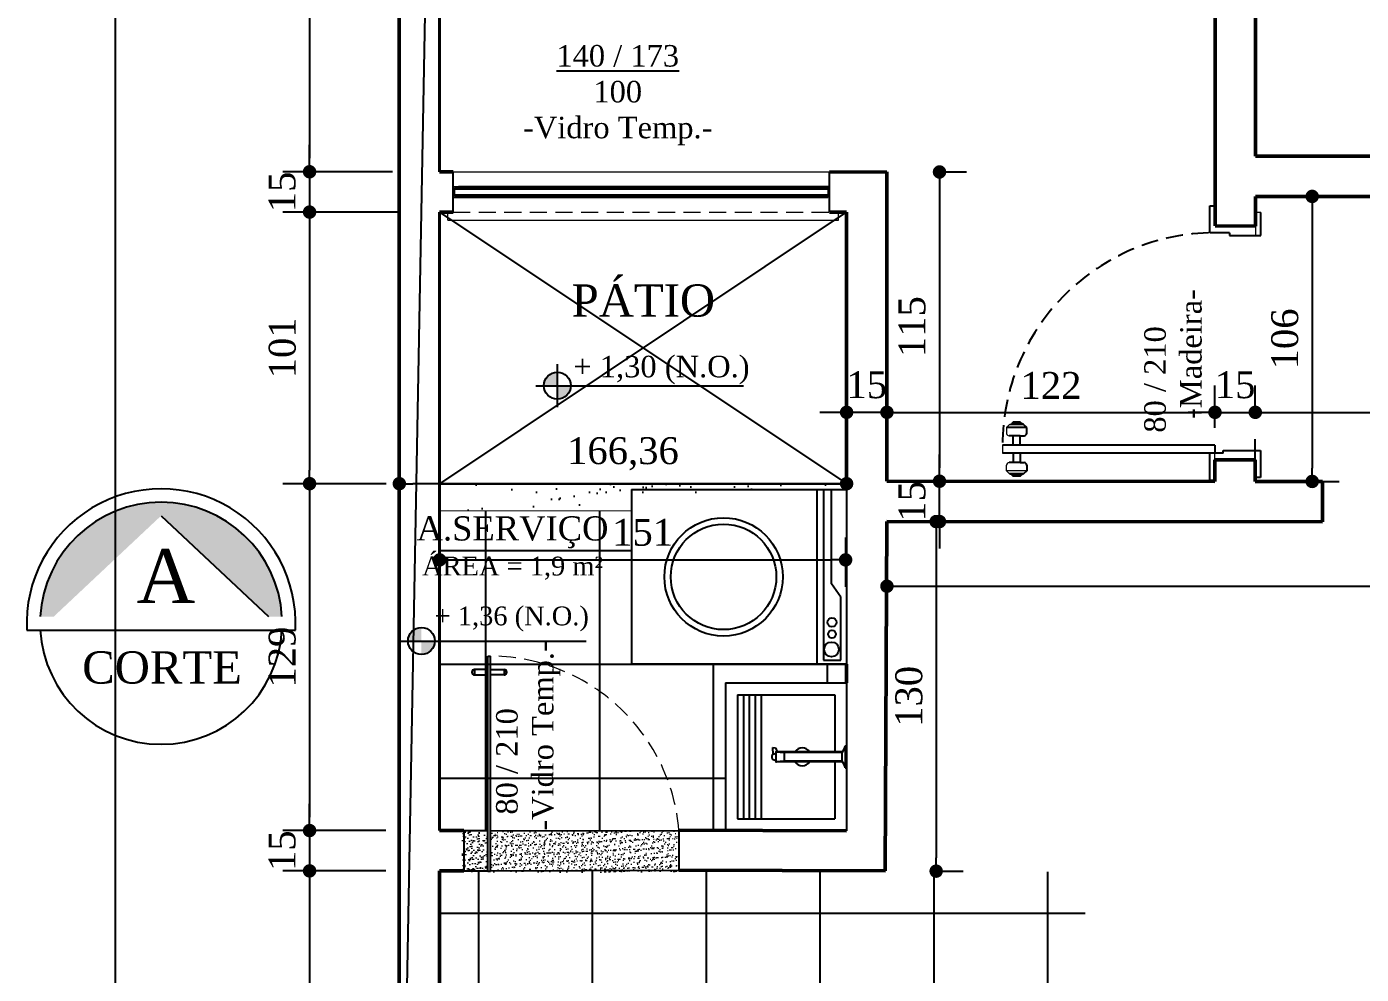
# Model space of a CAD drawing. Header units: centimetres. Extents: x -48696 to 156237, y -5617 to 29024.
# Drawn here: x -45892.1 to -45395.8, y 10482.7 to 10835.1 of the extents above; entities that cross this region are included whole.
import ezdxf

# ---------------------------------------------------------------- set-up
doc = ezdxf.new("R2010")
doc.units = ezdxf.units.CM
doc.linetypes.add('HIDDEN', pattern=[9.525, 6.35, -3.175])
doc.layers.add('A0 BV', color=7, linetype='Continuous', plot=False)
for name, color, linetype in [('ACESSORIOS', 2, 'Continuous'), ('COZINHA', 2, 'Continuous'), ('Fechamento Varanda', 3, 'Continuous'), ('Grama', 84, 'Continuous'), ('Hachuria - Moveis', 1, 'Continuous'), ('JANELA', 2, 'Continuous'), ('Piso', 55, 'Continuous'), ('PN010', 1, 'Continuous'), ('PORTAS', 3, 'Continuous'), ('Portas-Cotas', 2, 'Continuous'), ('Portas-Projeção', 55, 'HIDDEN'), ('Texto', 2, 'Continuous')]:
    doc.layers.add(name, color=color, linetype=linetype)
for name, color, linetype, lineweight in [('Hachura', 1, 'Continuous', 9), ('Parede Baixa', 5, 'Continuous', 50), ('Parede Corte', 4, 'Continuous', 40), ('Pisos', 55, 'Continuous', 5), ('Pisos Externos', 15, 'Continuous', 9), ('Portas - Janelas', 2, 'Continuous', 20), ('Projeção Janela', 15, 'HIDDEN', 9), ('Projeção Portas', 55, 'HIDDEN', 5)]:
    doc.layers.add(name, color=color, linetype=linetype, lineweight=lineweight)
doc.styles.add('Valéria', font='romantic.ttf', dxfattribs={"height": 10})
doc.styles.add('Valéria1', font='romantic.ttf', dxfattribs={"height": 10})
doc.dimstyles.new('Cota - 50', dxfattribs={"dimtxt": 10, "dimasz": 5, "dimexe": 10, "dimexo": 20, "dimgap": 5, "dimtad": 1, "dimtxsty": 'Valéria', "dimblk": 'DOT', "dimcen": 0, "dimclrd": 12, "dimclre": 12, "dimclrt": 2, "dimazin": 2, "dimtfac": 1, "dimtix": 1, "dimtmove": 0, "dimatfit": 3, "dimldrblk": 'DOT', "dimfxl": 1, "dimarcsym": 0})

# ---------------------------------------------------------------- blocks, each defined once
blk = doc.blocks.new('_Dot')
at = {"color": 0, "linetype": 'ByBlock', "lineweight": -2}
blk.add_line((-0.5, 0), (-1, 0), dxfattribs=at)
at = {"color": 0, "linetype": 'ByBlock', "const_width": 0.5}
blk.add_lwpolyline([(-0.25, 0, 1), (0.25, 0, 1)], format="xyb", close=True, dxfattribs=at)
blk = doc.blocks.new('*D1685')
at = {"color": 12, "lineweight": -2, "transparency": 16777216}
for p, q in [((-45773.54, 12272.74), (-45869.23, 12272.74)), ((-45859.23, 12267.74), (-45859.23, 9837.74)), ((-45778.11, 9832.74), (-45869.23, 9832.74))]:
    blk.add_line(p, q, dxfattribs=at)
at = {"layer": 'Defpoints', "color": 0, "transparency": 16777216}
for p in [(-45753.54, 12272.74), (-45859.23, 9832.74), (-45758.11, 9832.74)]:
    blk.add_point(p, dxfattribs=at)
at = {"color": 12, "lineweight": -2, "transparency": 16777216, "xscale": 5, "yscale": 5, "zscale": 5}
for p, rotation in [((-45859.23, 12272.74), 90), ((-45859.23, 9832.74), 270)]:
    blk.add_blockref('_Dot', p, dxfattribs=dict(at, rotation=rotation))
at = {"color": 2, "transparency": 16777216, "insert": (-45869.35, 11052.74), "char_height": 10, "attachment_point": 5, "rotation": 90, "style": 'Valéria'}
blk.add_mtext('2440', dxfattribs=at)
blk = doc.blocks.new('*D1756')
at = {"color": 12, "lineweight": -2, "transparency": 16777216}
for p, q in [((-45758.54, 11131.15), (-45796.91, 11131.15)), ((-45786.91, 11126.15), (-45786.91, 10786.15)), ((-45756.04, 10781.15), (-45796.91, 10781.15))]:
    blk.add_line(p, q, dxfattribs=at)
at = {"layer": 'Defpoints', "color": 0, "transparency": 16777216}
for p in [(-45738.54, 11131.15), (-45786.91, 10781.15), (-45736.04, 10781.15)]:
    blk.add_point(p, dxfattribs=at)
at = {"color": 12, "lineweight": -2, "transparency": 16777216, "xscale": 5, "yscale": 5, "zscale": 5}
for p, rotation in [((-45786.91, 11131.15), 90), ((-45786.91, 10781.15), 270)]:
    blk.add_blockref('_Dot', p, dxfattribs=dict(at, rotation=rotation))
at = {"color": 2, "transparency": 16777216, "insert": (-45797.1, 10956.15), "char_height": 10, "attachment_point": 5, "rotation": 90, "style": 'Valéria'}
blk.add_mtext('350', dxfattribs=at)
blk = doc.blocks.new('*D1757')
at = {"color": 12, "lineweight": -2, "transparency": 16777216}
for p, q in [((-45786.91, 10786.15), (-45786.91, 10791.15)), ((-45756.04, 10781.15), (-45796.91, 10781.15)), ((-45786.91, 10781.15), (-45786.91, 10766.15)), ((-45753.54, 10766.15), (-45796.91, 10766.15)), ((-45786.91, 10761.15), (-45786.91, 10756.15))]:
    blk.add_line(p, q, dxfattribs=at)
at = {"layer": 'Defpoints', "color": 0, "transparency": 16777216}
for p in [(-45736.04, 10781.15), (-45786.91, 10766.15), (-45733.54, 10766.15)]:
    blk.add_point(p, dxfattribs=at)
at = {"color": 12, "lineweight": -2, "transparency": 16777216, "xscale": 5, "yscale": 5, "zscale": 5}
for p, rotation in [((-45786.91, 10781.15), 270), ((-45786.91, 10766.15), 90)]:
    blk.add_blockref('_Dot', p, dxfattribs=dict(at, rotation=rotation))
at = {"color": 2, "transparency": 16777216, "insert": (-45797.1, 10773.65), "char_height": 10, "attachment_point": 5, "rotation": 90, "style": 'Valéria'}
blk.add_mtext('15', dxfattribs=at)
blk = doc.blocks.new('*D1758')
at = {"color": 12, "lineweight": -2, "transparency": 16777216}
for p, q in [((-45753.54, 10766.15), (-45796.91, 10766.15)), ((-45786.91, 10761.15), (-45786.91, 10670.15)), ((-45758.47, 10665.15), (-45796.91, 10665.15))]:
    blk.add_line(p, q, dxfattribs=at)
at = {"layer": 'Defpoints', "color": 0, "transparency": 16777216}
for p in [(-45733.54, 10766.15), (-45786.91, 10665.15), (-45738.47, 10665.15)]:
    blk.add_point(p, dxfattribs=at)
at = {"color": 12, "lineweight": -2, "transparency": 16777216, "xscale": 5, "yscale": 5, "zscale": 5}
for p, rotation in [((-45786.91, 10766.15), 90), ((-45786.91, 10665.15), 270)]:
    blk.add_blockref('_Dot', p, dxfattribs=dict(at, rotation=rotation))
at = {"color": 2, "transparency": 16777216, "insert": (-45797.02, 10715.65), "char_height": 10, "attachment_point": 5, "rotation": 90, "style": 'Valéria'}
blk.add_mtext('101', dxfattribs=at)
blk = doc.blocks.new('*D1759')
at = {"color": 12, "lineweight": -2, "transparency": 16777216}
for p, q in [((-45758.47, 10665.15), (-45796.91, 10665.15)), ((-45786.91, 10660.15), (-45786.91, 10541.15)), ((-45761.61, 10536.15), (-45796.91, 10536.15))]:
    blk.add_line(p, q, dxfattribs=at)
at = {"layer": 'Defpoints', "color": 0, "transparency": 16777216}
for p in [(-45738.47, 10665.15), (-45786.91, 10536.15), (-45741.61, 10536.15)]:
    blk.add_point(p, dxfattribs=at)
at = {"color": 12, "lineweight": -2, "transparency": 16777216, "xscale": 5, "yscale": 5, "zscale": 5}
for p, rotation in [((-45786.91, 10665.15), 90), ((-45786.91, 10536.15), 270)]:
    blk.add_blockref('_Dot', p, dxfattribs=dict(at, rotation=rotation))
at = {"color": 2, "transparency": 16777216, "insert": (-45797.07, 10600.65), "char_height": 10, "attachment_point": 5, "rotation": 90, "style": 'Valéria'}
blk.add_mtext('129', dxfattribs=at)
blk = doc.blocks.new('*D1760')
at = {"color": 12, "lineweight": -2, "transparency": 16777216}
for p, q in [((-45786.91, 10541.15), (-45786.91, 10546.15)), ((-45758.54, 10536.15), (-45796.91, 10536.15)), ((-45786.91, 10536.15), (-45786.91, 10521.15)), ((-45758.54, 10521.15), (-45796.91, 10521.15)), ((-45786.91, 10516.15), (-45786.91, 10511.15))]:
    blk.add_line(p, q, dxfattribs=at)
at = {"layer": 'Defpoints', "color": 0, "transparency": 16777216}
for p in [(-45738.54, 10536.15), (-45786.91, 10521.15), (-45738.54, 10521.15)]:
    blk.add_point(p, dxfattribs=at)
at = {"color": 12, "lineweight": -2, "transparency": 16777216, "xscale": 5, "yscale": 5, "zscale": 5}
for p, rotation in [((-45786.91, 10536.15), 270), ((-45786.91, 10521.15), 90)]:
    blk.add_blockref('_Dot', p, dxfattribs=dict(at, rotation=rotation))
at = {"color": 2, "transparency": 16777216, "insert": (-45797.1, 10528.65), "char_height": 10, "attachment_point": 5, "rotation": 90, "style": 'Valéria'}
blk.add_mtext('15', dxfattribs=at)
blk = doc.blocks.new('*D1702')
at = {"color": 12, "lineweight": -2, "transparency": 16777216}
for p, q in [((-45758.51, 10521.15), (-45796.91, 10521.15)), ((-45786.91, 10516.15), (-45786.91, 10186.15)), ((-45758.74, 10181.15), (-45796.91, 10181.15))]:
    blk.add_line(p, q, dxfattribs=at)
at = {"layer": 'Defpoints', "color": 0, "transparency": 16777216}
for p in [(-45738.51, 10521.15), (-45786.91, 10181.15), (-45738.74, 10181.15)]:
    blk.add_point(p, dxfattribs=at)
at = {"color": 12, "lineweight": -2, "transparency": 16777216, "xscale": 5, "yscale": 5, "zscale": 5}
for p, rotation in [((-45786.91, 10521.15), 90), ((-45786.91, 10181.15), 270)]:
    blk.add_blockref('_Dot', p, dxfattribs=dict(at, rotation=rotation))
at = {"color": 2, "transparency": 16777216, "insert": (-45797.02, 10351.15), "char_height": 10, "attachment_point": 5, "rotation": 90, "style": 'Valéria'}
blk.add_mtext('340', dxfattribs=at)
blk = doc.blocks.new('*D1781')
at = {"color": 12, "lineweight": -2, "transparency": 16777216}
for p, q in [((-45552.18, 10781.06), (-45542.63, 10781.06)), ((-45552.63, 10776.06), (-45552.63, 10671.06)), ((-45552.18, 10666.06), (-45542.63, 10666.06))]:
    blk.add_line(p, q, dxfattribs=at)
at = {"layer": 'Defpoints', "color": 0, "transparency": 16777216}
for p in [(-45572.18, 10781.06), (-45572.18, 10666.06), (-45552.63, 10666.06)]:
    blk.add_point(p, dxfattribs=at)
at = {"color": 12, "lineweight": -2, "transparency": 16777216, "xscale": 5, "yscale": 5, "zscale": 5}
for p, rotation in [((-45552.63, 10781.06), 90), ((-45552.63, 10666.06), 270)]:
    blk.add_blockref('_Dot', p, dxfattribs=dict(at, rotation=rotation))
at = {"color": 2, "transparency": 16777216, "insert": (-45562.83, 10723.56), "char_height": 10, "attachment_point": 5, "rotation": 90, "style": 'Valéria'}
blk.add_mtext('115', dxfattribs=at)
blk = doc.blocks.new('*D1692')
at = {"color": 12, "lineweight": -2, "transparency": 16777216}
for p, q in [((-45738.54, 10645.15), (-45738.54, 10626.81)), ((-45587.54, 10645.15), (-45587.54, 10626.81)), ((-45733.54, 10636.81), (-45592.54, 10636.81))]:
    blk.add_line(p, q, dxfattribs=at)
at = {"layer": 'Defpoints', "color": 0, "transparency": 16777216}
for p in [(-45738.54, 10665.15), (-45587.54, 10665.15), (-45587.54, 10636.81)]:
    blk.add_point(p, dxfattribs=at)
at = {"color": 12, "lineweight": -2, "transparency": 16777216, "xscale": 5, "yscale": 5, "zscale": 5, "rotation": 180}
blk.add_blockref('_Dot', (-45738.54, 10636.81), dxfattribs=at)
at = {"color": 12, "lineweight": -2, "transparency": 16777216, "xscale": 5, "yscale": 5, "zscale": 5}
blk.add_blockref('_Dot', (-45587.54, 10636.81), dxfattribs=at)
at = {"color": 2, "transparency": 16777216, "insert": (-45663.04, 10647), "char_height": 10, "attachment_point": 5, "style": 'Valéria'}
blk.add_mtext('151', dxfattribs=at)
blk = doc.blocks.new('*D1716')
at = {"color": 12, "lineweight": -2, "transparency": 16777216}
for p, q in [((-45572.18, 10636.68), (-45572.18, 10617.01)), ((-44972.19, 10636.06), (-44972.19, 10617.01)), ((-45567.18, 10627.01), (-44977.19, 10627.01))]:
    blk.add_line(p, q, dxfattribs=at)
at = {"layer": 'Defpoints', "color": 0, "transparency": 16777216}
for p in [(-45572.18, 10656.68), (-44972.19, 10656.06), (-44972.19, 10627.01)]:
    blk.add_point(p, dxfattribs=at)
at = {"color": 12, "lineweight": -2, "transparency": 16777216, "xscale": 5, "yscale": 5, "zscale": 5, "rotation": 180}
blk.add_blockref('_Dot', (-45572.18, 10627.01), dxfattribs=at)
at = {"color": 12, "lineweight": -2, "transparency": 16777216, "xscale": 5, "yscale": 5, "zscale": 5}
blk.add_blockref('_Dot', (-44972.19, 10627.01), dxfattribs=at)
at = {"color": 2, "transparency": 16777216, "insert": (-45272.19, 10637.16), "char_height": 10, "attachment_point": 5, "style": 'Valéria'}
blk.add_mtext('600', dxfattribs=at)
blk = doc.blocks.new('*D1789')
at = {"color": 12, "lineweight": -2, "transparency": 16777216}
for p, q in [((-45587.18, 10685.11), (-45587.18, 10701.68)), ((-45572.18, 10686.06), (-45572.18, 10701.68)), ((-45592.18, 10691.68), (-45597.18, 10691.68)), ((-45572.18, 10691.68), (-45587.18, 10691.68)), ((-45567.18, 10691.68), (-45562.18, 10691.68))]:
    blk.add_line(p, q, dxfattribs=at)
at = {"layer": 'Defpoints', "color": 0, "transparency": 16777216}
for p in [(-45587.18, 10691.68), (-45587.18, 10665.11), (-45572.18, 10666.06)]:
    blk.add_point(p, dxfattribs=at)
at = {"color": 12, "lineweight": -2, "transparency": 16777216, "xscale": 5, "yscale": 5, "zscale": 5}
blk.add_blockref('_Dot', (-45587.18, 10691.68), dxfattribs=at)
at = {"color": 12, "lineweight": -2, "transparency": 16777216, "xscale": 5, "yscale": 5, "zscale": 5, "rotation": 180}
blk.add_blockref('_Dot', (-45572.18, 10691.68), dxfattribs=at)
at = {"color": 2, "transparency": 16777216, "insert": (-45579.68, 10701.88), "char_height": 10, "attachment_point": 5, "style": 'Valéria'}
blk.add_mtext('15', dxfattribs=at)
blk = doc.blocks.new('*D1790')
at = {"color": 12, "lineweight": -2, "transparency": 16777216}
for p, q in [((-45552.63, 10671.06), (-45552.63, 10676.06)), ((-45552.63, 10651.06), (-45552.63, 10666.06)), ((-45552.18, 10666.06), (-45542.63, 10666.06)), ((-45552.21, 10651.06), (-45542.63, 10651.06)), ((-45552.63, 10646.06), (-45552.63, 10641.06))]:
    blk.add_line(p, q, dxfattribs=at)
at = {"layer": 'Defpoints', "color": 0, "transparency": 16777216}
for p in [(-45572.18, 10666.06), (-45552.63, 10666.06), (-45572.21, 10651.06)]:
    blk.add_point(p, dxfattribs=at)
at = {"color": 12, "lineweight": -2, "transparency": 16777216, "xscale": 5, "yscale": 5, "zscale": 5}
for p, rotation in [((-45552.63, 10666.06), 270), ((-45552.63, 10651.06), 90)]:
    blk.add_blockref('_Dot', p, dxfattribs=dict(at, rotation=rotation))
at = {"color": 2, "transparency": 16777216, "insert": (-45562.83, 10658.56), "char_height": 10, "attachment_point": 5, "rotation": 90, "style": 'Valéria'}
blk.add_mtext('15', dxfattribs=at)
blk = doc.blocks.new('*D1741')
at = {"layer": 'A0 BV', "color": 12, "lineweight": -2, "transparency": 16777216}
for p, q in [((-45552.21, 10651.06), (-45543.87, 10651.06)), ((-45553.87, 10646.06), (-45553.87, 10526.06)), ((-45552.21, 10521.06), (-45543.87, 10521.06))]:
    blk.add_line(p, q, dxfattribs=at)
at = {"layer": 'Defpoints', "color": 0, "transparency": 16777216}
for p in [(-45572.21, 10651.06), (-45572.21, 10521.06), (-45553.87, 10521.06)]:
    blk.add_point(p, dxfattribs=at)
at = {"layer": 'A0 BV', "color": 12, "lineweight": -2, "transparency": 16777216, "xscale": 5, "yscale": 5, "zscale": 5}
for p, rotation in [((-45553.87, 10651.06), 90), ((-45553.87, 10521.06), 270)]:
    blk.add_blockref('_Dot', p, dxfattribs=dict(at, rotation=rotation))
at = {"layer": 'A0 BV', "color": 2, "transparency": 16777216, "insert": (-45563.98, 10586.06), "char_height": 10, "attachment_point": 5, "rotation": 90, "style": 'Valéria'}
blk.add_mtext('130', dxfattribs=at)
blk = doc.blocks.new('*D1743')
at = {"layer": 'A0 BV', "color": 12, "lineweight": -2, "transparency": 16777216}
for p, q in [((-45146.19, 10685.81), (-45146.19, 10701.68)), ((-45430.18, 10691.68), (-45151.19, 10691.68)), ((-45435.18, 10671.68), (-45435.18, 10681.68))]:
    blk.add_line(p, q, dxfattribs=at)
at = {"layer": 'Defpoints', "color": 0, "transparency": 16777216}
for p in [(-45435.18, 10691.68), (-45146.19, 10691.68), (-45146.19, 10665.81)]:
    blk.add_point(p, dxfattribs=at)
at = {"layer": 'A0 BV', "color": 12, "lineweight": -2, "transparency": 16777216, "xscale": 5, "yscale": 5, "zscale": 5, "rotation": 180}
blk.add_blockref('_Dot', (-45435.18, 10691.68), dxfattribs=at)
at = {"layer": 'A0 BV', "color": 12, "lineweight": -2, "transparency": 16777216, "xscale": 5, "yscale": 5, "zscale": 5}
blk.add_blockref('_Dot', (-45146.19, 10691.68), dxfattribs=at)
at = {"layer": 'A0 BV', "color": 2, "transparency": 16777216, "insert": (-45290.69, 10701.85), "char_height": 10, "attachment_point": 5, "style": 'Valéria'}
blk.add_mtext('289', dxfattribs=at)
blk = doc.blocks.new('*D1742')
at = {"layer": 'A0 BV', "color": 12, "lineweight": -2, "transparency": 16777216}
for p, q in [((-45572.18, 10686.06), (-45572.18, 10701.68)), ((-45450.18, 10685.98), (-45450.18, 10701.68)), ((-45567.18, 10691.68), (-45455.18, 10691.68))]:
    blk.add_line(p, q, dxfattribs=at)
at = {"layer": 'Defpoints', "color": 0, "transparency": 16777216}
for p in [(-45450.18, 10691.68), (-45572.18, 10666.06), (-45450.18, 10665.98)]:
    blk.add_point(p, dxfattribs=at)
at = {"layer": 'A0 BV', "color": 12, "lineweight": -2, "transparency": 16777216, "xscale": 5, "yscale": 5, "zscale": 5, "rotation": 180}
blk.add_blockref('_Dot', (-45572.18, 10691.68), dxfattribs=at)
at = {"layer": 'A0 BV', "color": 12, "lineweight": -2, "transparency": 16777216, "xscale": 5, "yscale": 5, "zscale": 5}
blk.add_blockref('_Dot', (-45450.18, 10691.68), dxfattribs=at)
at = {"layer": 'A0 BV', "color": 2, "transparency": 16777216, "insert": (-45511.18, 10701.68), "char_height": 10, "attachment_point": 5, "style": 'Valéria'}
blk.add_mtext('122', dxfattribs=at)
blk = doc.blocks.new('*D1824')
at = {"layer": 'A0 BV', "color": 12, "lineweight": -2, "transparency": 16777216}
for p, q in [((-45450.18, 10693.99), (-45450.18, 10701.68)), ((-45435.18, 10693.98), (-45435.18, 10701.68)), ((-45455.18, 10691.68), (-45460.18, 10691.68)), ((-45450.18, 10691.68), (-45435.18, 10691.68)), ((-45430.18, 10691.68), (-45425.18, 10691.68))]:
    blk.add_line(p, q, dxfattribs=at)
at = {"layer": 'Defpoints', "color": 0, "transparency": 16777216}
for p in [(-45435.18, 10691.68), (-45450.18, 10673.99), (-45435.18, 10673.98)]:
    blk.add_point(p, dxfattribs=at)
at = {"layer": 'A0 BV', "color": 12, "lineweight": -2, "transparency": 16777216, "xscale": 5, "yscale": 5, "zscale": 5}
blk.add_blockref('_Dot', (-45450.18, 10691.68), dxfattribs=at)
at = {"layer": 'A0 BV', "color": 12, "lineweight": -2, "transparency": 16777216, "xscale": 5, "yscale": 5, "zscale": 5, "rotation": 180}
blk.add_blockref('_Dot', (-45435.18, 10691.68), dxfattribs=at)
at = {"layer": 'A0 BV', "color": 2, "transparency": 16777216, "insert": (-45442.68, 10701.88), "char_height": 10, "attachment_point": 5, "style": 'Valéria'}
blk.add_mtext('15', dxfattribs=at)
blk = doc.blocks.new('*D1825')
at = {"layer": 'A0 BV', "color": 12, "lineweight": -2, "transparency": 16777216}
for p, q in [((-45415.12, 10771.98), (-45404.02, 10771.98)), ((-45414.02, 10766.98), (-45414.02, 10670.98)), ((-45415.19, 10665.98), (-45404.02, 10665.98))]:
    blk.add_line(p, q, dxfattribs=at)
at = {"layer": 'Defpoints', "color": 0, "transparency": 16777216}
for p in [(-45435.12, 10771.98), (-45435.19, 10665.98), (-45414.02, 10665.98)]:
    blk.add_point(p, dxfattribs=at)
at = {"layer": 'A0 BV', "color": 12, "lineweight": -2, "transparency": 16777216, "xscale": 5, "yscale": 5, "zscale": 5}
for p, rotation in [((-45414.02, 10771.98), 90), ((-45414.02, 10665.98), 270)]:
    blk.add_blockref('_Dot', p, dxfattribs=dict(at, rotation=rotation))
at = {"layer": 'A0 BV', "color": 2, "transparency": 16777216, "insert": (-45424.17, 10718.98), "char_height": 10, "attachment_point": 5, "rotation": 90, "style": 'Valéria'}
blk.add_mtext('106', dxfattribs=at)
blk = doc.blocks.new('*D1886')
at = {"color": 12, "lineweight": -2, "transparency": 16777216}
for p, q in [((-45753.54, 10685.15), (-45753.54, 10675.15)), ((-45587.18, 10685.11), (-45587.18, 10675.15)), ((-45592.18, 10665.15), (-45748.54, 10665.15))]:
    blk.add_line(p, q, dxfattribs=at)
at = {"layer": 'Defpoints', "color": 0, "transparency": 16777216}
for p in [(-45753.54, 10665.15), (-45753.54, 10665.15), (-45587.18, 10665.11)]:
    blk.add_point(p, dxfattribs=at)
at = {"color": 12, "lineweight": -2, "transparency": 16777216, "xscale": 5, "yscale": 5, "zscale": 5, "rotation": 180}
blk.add_blockref('_Dot', (-45753.54, 10665.15), dxfattribs=at)
at = {"color": 12, "lineweight": -2, "transparency": 16777216, "xscale": 5, "yscale": 5, "zscale": 5}
blk.add_blockref('_Dot', (-45587.18, 10665.15), dxfattribs=at)
at = {"color": 2, "transparency": 16777216, "insert": (-45670.36, 10676.25), "char_height": 10, "attachment_point": 5, "style": 'Valéria'}
blk.add_mtext('166,36', dxfattribs=at)

msp = doc.modelspace()

# ---------------------------------------------------------------- hatches: boundary and pattern name
h = msp.add_hatch()
h.set_pattern_fill('AR-SAND', color=34, scale=0.25)
h.set_pattern_definition([(37.5, (-35561.343, -1340.021), (-0.400008, 12.235331), [0, -9.652, 0, -10.795, 0, -10.31875]), (7.5, (-35561.343, -1340.021), (11.238082, 17.920628), [0, -5.207, 0, -8.6995, 0, -3.33375]), (327.5, (-35569.153, -1340.021), (19.774809, 0.0359296), [0, -3.175, 0, -11.43, 0, -14.9225]), (317.5, (-35569.153, -1340.021), (19.088911, 5.573233), [0, -1.5875, 0, -7.493, 0, -8.5725])])
edge = h.paths.add_edge_path()
edge.add_line((-45738.46613, 10655.15217), (-45667.18077, 10655.11059))
edge.add_line((-45738.53845, 10665.15222), (-45587.10845, 10665.06389))
at = {"layer": 'Piso'}
h = msp.add_hatch(dxfattribs=at)
h.set_pattern_fill('ANSI37', color=256, scale=13.333333, angle=45)
h.set_pattern_definition([(90, (-35561.343, -1340.02), (-42.33333, 3e-14), []), (180, (-35561.343, -1340.02), (-3e-14, -42.33333), [])])
h.paths.add_polyline_path([(-45667.18077, 10655.11059), (-45738.46613, 10655.15217), (-45738.53845, 10536.14999), (-45632.18077, 10536.08357), (-45632.18077, 10591.06103), (-45587.18077, 10591.06103), (-45587.18077, 10598.06251), (-45667.18077, 10598.06251)])
h = msp.add_hatch(dxfattribs=at)
h.set_pattern_fill('ANSI37', color=256, scale=13.333333, angle=45)
h.set_pattern_definition([(90, (-29087.017, -1474.916), (-42.33333, 3e-14), []), (180, (-29087.017, -1474.916), (-3e-14, -42.33333), [])])
edge = h.paths.add_edge_path()
edge.add_line((-45738.53845, 10521.1537), (-45738.53845, 10383.52854))
edge.add_line((-45738.53845, 10383.52854), (-45670.03045, 10383.52854))
edge.add_line((-45670.03045, 10383.52854), (-45670.03045, 10375.22454))
edge.add_line((-45670.03045, 10375.22454), (-45667.95445, 10375.22454))
edge.add_line((-45667.95445, 10375.22454), (-45667.95445, 10311.90654))
edge.add_line((-45667.95445, 10311.90654), (-45670.03045, 10311.90654))
edge.add_line((-45670.03045, 10311.90654), (-45670.03045, 10303.60254))
edge.add_line((-45670.03045, 10303.60254), (-45738.53845, 10303.60254))
edge.add_line((-45738.53845, 10303.60254), (-45738.53988, 10301.15218))
edge.add_line((-45738.53988, 10301.15218), (-45678.50347, 10301.11717))
edge.add_line((-45678.50347, 10301.11717), (-45678.53846, 10241.11718))
edge.add_line((-45678.53846, 10241.11718), (-45498.50348, 10241.11718))
edge.add_line((-45498.50348, 10241.11718), (-45498.50348, 10297.03224))
edge.add_line((-45498.50348, 10297.03224), (-45500.28314, 10297.03224))
edge.add_line((-45500.28314, 10297.03224), (-45500.28314, 10292.44891))
edge.add_line((-45500.28314, 10292.44891), (-45572.33865, 10292.44891))
edge.add_line((-45572.33865, 10292.44891), (-45571.32481, 10360.54368))
edge.add_line((-45571.32481, 10360.54368), (-45574.07481, 10360.54368))
edge.add_line((-45574.07481, 10360.54368), (-45574.07481, 10357.53224))
edge.add_line((-45574.07481, 10357.53224), (-45575.90814, 10357.53224))
edge.add_line((-45575.90814, 10357.53224), (-45575.90814, 10362.11558))
edge.add_line((-45575.90814, 10362.11558), (-45571.32481, 10362.11558))
edge.add_line((-45571.32481, 10362.11558), (-45571.32481, 10366.69891))
edge.add_line((-45571.32481, 10366.69891), (-45498.4195, 10366.69891))
edge.add_line((-45498.4195, 10366.69891), (-45498.4195, 10520.78823))
edge.add_line((-45498.4195, 10520.78823), (-45738.50893, 10521.15368))
at = {"layer": 'Pisos Externos'}
h = msp.add_hatch(dxfattribs=at)
h.set_pattern_fill('AR-SAND', color=256, scale=0.05, angle=225)
h.set_pattern_definition([(262.5, (-39822.9265, -53824.6699), (1.786906744, -1.673767446), [0, -1.9304, 0, -2.159, 0, -2.06375]), (232.5, (-39822.9265, -53824.67), (0.94505464, -4.12366426), [0, -1.0414, 0, -1.7399, 0, -0.66675]), (192.5, (-39821.822, -53823.5653), (-2.79149913, -2.80166156), [0, -0.635, 0, -2.286, 0, -2.9845]), (182.5, (-39821.822, -53823.5653), (-1.91140555, -3.4877539), [0, -0.3175, 0, -1.4986, 0, -1.7145])])
h.paths.add_polyline_path([(-45720.60422, 10535.6865), (-45720.60422, 10520.6865), (-45726.7186, 10520.6865, -0.215250437), (-45730.10422, 10528.1865), (-45730.10422, 10535.6865)])
h.paths.add_polyline_path([(-45726.7186, 10520.6865), (-45730.10422, 10520.6865), (-45730.10422, 10528.1865, 0.215250437)], flags=17)
h.paths.add_polyline_path([(-45650.22581, 10521.24621), (-45719.60422, 10521.03217), (-45719.60422, 10520.6865), (-45650.22581, 10520.6865)])
h = msp.add_hatch(dxfattribs=at)
h.set_pattern_fill('AR-SAND', color=256, scale=0.05, angle=225)
h.set_pattern_definition([(262.5, (-28742.6713, -1471.847), (1.78690674, -1.67376745), [0, -1.9304, 0, -2.159, 0, -2.06375]), (232.5, (-28742.6713, -1471.847), (0.94505464, -4.12366426), [0, -1.0414, 0, -1.7399, 0, -0.66675]), (192.5, (-28741.5667, -1470.7425), (-2.79149913, -2.80166156), [0, -0.635, 0, -2.286, 0, -2.9845]), (182.5, (-28741.5667, -1470.7425), (-1.91140555, -3.4877539), [0, -0.3175, 0, -1.4986, 0, -1.7145])])
h.paths.add_polyline_path([(-45650.27208, 10536.24614), (-45719.56673, 10536.03236), (-45719.56673, 10521.03229), (-45650.22581, 10521.24621)])
at = {"layer": 'Portas - Janelas'}
h = msp.add_hatch(color=256, dxfattribs=at)
edge = h.paths.add_edge_path()
edge.add_arc((-45694.77258, 10701.59835), 5, 90, 180)
edge.add_line((-45699.77258, 10701.59835), (-45694.77258, 10701.59835))
edge.add_line((-45694.77258, 10701.59835), (-45694.77258, 10706.59835))
edge = h.paths.add_edge_path()
edge.add_arc((-45694.77258, 10701.59835), 5, 270, 360)
edge.add_line((-45689.77258, 10701.59835), (-45694.77258, 10701.59835))
edge.add_line((-45694.77258, 10701.59835), (-45694.77258, 10696.59835))
msp.add_hatch(color=256, dxfattribs=at).paths.add_polyline_path([(-45802.20414, 10615.7345), (-45797.19544, 10615.7345, 0.945905303), (-45887.05645, 10615.7345), (-45882.04774, 10615.7345), (-45842.12594, 10653.2345)])
h = msp.add_hatch(color=256, dxfattribs=at)
edge = h.paths.add_edge_path()
edge.add_arc((-45745.29657, 10606.6351), 5, 90, 180)
edge.add_line((-45750.29657, 10606.6351), (-45745.29657, 10606.6351))
edge.add_line((-45745.29657, 10606.6351), (-45745.29657, 10611.6351))
edge = h.paths.add_edge_path()
edge.add_arc((-45745.29657, 10606.6351), 5, 270, 360)
edge.add_line((-45740.29657, 10606.6351), (-45745.29657, 10606.6351))
edge.add_line((-45745.29657, 10606.6351), (-45745.29657, 10601.6351))

# ---------------------------------------------------------------- linework, layer by layer
msp.add_line((-45762.44423, 9842.73491), (-45738.53845, 11131.15482))
at = {"color": 5}
for p, q in [((-45733.53845, 10766.14999), (-45733.53845, 10781.15291)), ((-45593.53845, 10766.06827), (-45593.53845, 10781.15291)), ((-45729.53546, 10536.14036), (-45729.54421, 10521.14036)), ((-45649.53533, 10536.34604), (-45649.54401, 10521.45637))]:
    msp.add_line(p, q, dxfattribs=at)
at = {"color": 1}
for p, q in [((-45595.54402, 10775.14999), (-45594.04402, 10775.15436)), ((-45625.58077, 10586.66103), (-45625.58077, 10540.46103)), ((-45623.38077, 10586.66103), (-45623.38077, 10540.46103)), ((-45621.18077, 10586.66103), (-45621.18077, 10540.46103)), ((-45618.98077, 10586.66103), (-45618.98077, 10540.46103)), ((-45614.74057, 10564.39892), (-45613.5112, 10564.88598)), ((-45614.67188, 10567.0103), (-45613.62071, 10566.96364)), ((-45614.55508, 10564.49039), (-45614.67188, 10567.0103)), ((-45613.62071, 10566.96364), (-45613.04092, 10565.46403)), ((-45613.5112, 10565.24403), (-45613.5112, 10561.87803)), ((-45613.36196, 10565.45235), (-45610.48359, 10565.22692)), ((-45588.61888, 10565.46403), (-45613.2912, 10565.46403)), ((-45588.83077, 10565.21103), (-45610.28077, 10565.21103)), ((-45610.28077, 10562.11448), (-45610.28077, 10565.00759)), ((-45588.83077, 10561.91103), (-45588.83077, 10565.21103)), ((-45587.73077, 10567.68603), (-45587.73077, 10559.43603)), ((-45587.73077, 10567.68603), (-45587.18077, 10567.68603)), ((-45614.7295, 10562.74894), (-45613.5112, 10562.25577)), ((-45610.48359, 10561.89515), (-45613.36196, 10561.66972)), ((-45588.61884, 10561.65803), (-45613.2912, 10561.65803)), ((-45588.83077, 10561.91103), (-45610.28077, 10561.91103)), ((-45587.73077, 10559.43603), (-45587.18077, 10559.43603))]:
    msp.add_line(p, q, dxfattribs=at)
for points in [[(-45614.73743, 10564.38603, 0.236739444), (-45614.81451, 10564.34737, 0.085519777), (-45614.9177, 10564.1444, 0.043127161), (-45614.9708, 10563.8995, 0.031837447), (-45614.99237, 10563.56103, 0.031837447), (-45614.9708, 10563.22257, 0.043127161), (-45614.9177, 10562.97767, 0.085519777), (-45614.81451, 10562.7747, 0.236739444), (-45614.73743, 10562.73603, 0.159785222), (-45614.68048, 10562.75471)], [(-45614.70828, 10564.38151, 0.077146353), (-45614.73743, 10564.38603)]]:
    msp.add_lwpolyline(points, format="xyb", dxfattribs=at)
for centre, radius, start, end in [((-45613.2912, 10565.24403), 0.22, 90, 180), ((-45610.50077, 10565.00759), 0.22, 0, 85.5218643), ((-45603.68077, 10563.56103), 3.3, 35.2164336, 144.7835664), ((-45592.05351, 10568.12531), 4.345, 317.877446, 354.1975761), ((-45613.2912, 10561.87803), 0.22, 180, 270), ((-45610.50077, 10562.11448), 0.22, 274.4781357, 0), ((-45603.68077, 10563.56103), 3.3, 215.2164336, 324.7835664), ((-45592.05212, 10558.99738), 4.34355, 5.796171, 42.1288069)]:
    msp.add_arc(centre, radius, start, end, dxfattribs=at)
at = {"layer": 'A0 BV'}
msp.add_line((-45450.12811, 10758.44857), (-45450.1281, 10758.48708), dxfattribs=at)
at = {"layer": 'ACESSORIOS', "color": 2, "linetype": 'Continuous'}
for p, q in [((-45433.18396, 10677.48551), (-45433.18396, 10667.50054)), ((-45452.18396, 10676.48551), (-45452.18396, 10666.48551))]:
    msp.add_line(p, q, dxfattribs=at)
at = {"layer": 'ACESSORIOS'}
for p, q in [((-45433.18396, 10667.50054), (-45435.18396, 10667.50054)), ((-45452.18396, 10666.48551), (-45450.18396, 10666.48551)), ((-45632.18077, 10591.06103), (-45632.18077, 10536.26931)), ((-45632.18077, 10591.06103), (-45587.18077, 10591.06103)), ((-45587.18077, 10591.06103), (-45587.18077, 10536.05733)), ((-45627.78077, 10586.66103), (-45627.78077, 10540.46103)), ((-45627.78077, 10586.66103), (-45591.58077, 10586.66103)), ((-45591.58077, 10586.66103), (-45591.58077, 10565.46403)), ((-45591.58077, 10561.65803), (-45591.58077, 10540.46103)), ((-45627.78077, 10540.46103), (-45591.58077, 10540.46103)), ((-45729.53546, 10536.14036), (-45720.56673, 10536.13075)), ((-45719.56673, 10536.12968), (-45649.53548, 10536.08884))]:
    msp.add_line(p, q, dxfattribs=at)
at = {"layer": 'COZINHA', "color": 2, "ltscale": 0.1}
for p, q in [((-45667.18077, 10662.92918), (-45587.18077, 10662.92918)), ((-45667.18077, 10662.92918), (-45667.18077, 10598.06251)), ((-45598.30077, 10662.92918), (-45598.30077, 10598.06251)), ((-45595.735, 10662.92918), (-45595.735, 10599.48548)), ((-45592.8082, 10627.85226), (-45592.8082, 10662.92918)), ((-45587.18077, 10662.92918), (-45587.18077, 10598.06251)), ((-45589.33263, 10622.91101), (-45592.8082, 10627.85226)), ((-45589.33263, 10599.48548), (-45589.33263, 10622.91101)), ((-45587.18077, 10598.06251), (-45667.18077, 10598.06251)), ((-45595.735, 10599.48548), (-45589.33263, 10599.48548))]:
    msp.add_line(p, q, dxfattribs=at)
at = {"layer": 'COZINHA', "color": 1, "ltscale": 0.1}
for centre, radius in [((-45632.93949, 10630.49584), 22.00051), ((-45592.62528, 10613.57741), 1.64635), ((-45592.62528, 10609.18506), 1.46412), ((-45592.8082, 10603.51176), 2.74388)]:
    msp.add_circle(centre, radius, dxfattribs=at)
at = {"layer": 'COZINHA', "color": 2, "ltscale": 0.1}
msp.add_circle((-45632.93949, 10630.49584), 19.62247, dxfattribs=at)
at = {"layer": 'Fechamento Varanda'}
for p, q in [((-45842.12594, 10653.2345), (-45802.20414, 10615.7345)), ((-45892.0634, 10610.7345), (-45792.18848, 10610.7345))]:
    msp.add_line(p, q, dxfattribs=at)
for radius, start, end in [(50, 357.134016, 182.865984), (45, 3.1847385, 176.8152615), (45, 183.1847385, 356.8152615)]:
    msp.add_arc((-45842.12594, 10613.2345), radius, start, end, dxfattribs=at)
at = {"layer": 'Grama'}
msp.add_line((-45738.53845, 10665.15222), (-45587.10845, 10665.06389), dxfattribs=at)
at = {"layer": 'Hachura'}
for p, q in [((-45733.544, 10775.64998), (-45731.52815, 10775.66299)), ((-45733.52946, 10771.64999), (-45731.50234, 10771.66307)), ((-45733.02489, 10775.15332), (-45731.52492, 10775.163)), ((-45733.02489, 10775.15332), (-45733.00554, 10772.15338)), ((-45733.02164, 10774.64999), (-45594.04402, 10774.64999)), ((-45733.00874, 10772.64999), (-45594.04402, 10772.64999)), ((-45733.00554, 10772.15338), (-45731.50557, 10772.16306)), ((-45731.52815, 10775.16299), (-45731.52815, 10775.66299)), ((-45731.50557, 10772.16306), (-45731.50557, 10771.66306)), ((-45593.53845, 10775.65436), (-45595.54402, 10775.65436)), ((-45595.54402, 10775.14999), (-45595.54402, 10775.65436)), ((-45594.04402, 10772.15436), (-45595.54402, 10772.15436)), ((-45595.54402, 10772.15436), (-45595.54402, 10771.64999)), ((-45593.54079, 10771.64998), (-45595.54402, 10771.64998)), ((-45594.04402, 10772.15436), (-45594.04402, 10775.15436))]:
    msp.add_line(p, q, dxfattribs=at)
at = {"layer": 'Hachuria - Moveis'}
for centre in [(-45694.77258, 10701.59835), (-45745.29657, 10606.6351)]:
    msp.add_circle(centre, 5, dxfattribs=at)
at = {"layer": 'Parede Baixa'}
for p, q in [((-45753.53845, 12011.15552), (-45753.53845, 10166.1572)), ((-45450.12737, 10760.98039), (-45450.01976, 11131.07093)), ((-45435.11981, 10786.98298), (-45435.01976, 11131.06656)), ((-45435.11981, 10786.98298), (-45242.66434, 10786.87073)), ((-45733.53845, 10781.15), (-45738.53845, 10781.15291)), ((-45572.18077, 10781.0558), (-45593.53845, 10781.06827)), ((-45572.18077, 10781.06396), (-45572.18077, 10781.05521)), ((-45572.18077, 10781.05521), (-45572.18077, 10666.05519)), ((-45435.1281, 10760.97602), (-45435.12428, 10771.98298)), ((-45435.1268, 10771.98298), (-45242.67309, 10771.87073)), ((-45733.53845, 10766.14999), (-45738.53845, 10766.15291)), ((-45587.18077, 10766.06456), (-45593.53845, 10766.06827)), ((-45587.18077, 10766.06456), (-45587.18077, 10662.92918)), ((-45435.1281, 10760.97602), (-45450.12737, 10760.98039)), ((-45450.18396, 10673.98551), (-45435.18396, 10673.98551)), ((-45572.18077, 10666.05519), (-45450.18863, 10665.98404)), ((-45435.18863, 10665.97529), (-45410.18077, 10665.9607)), ((-45410.18077, 10665.9607), (-45410.18077, 10650.9607)), ((-45572.20871, 10651.0552), (-45572.78318, 10521.117)), ((-45572.20871, 10651.0552), (-45410.18077, 10650.9607)), ((-45587.18077, 10598.06251), (-45587.18077, 10591.06103)), ((-45729.53546, 10536.14036), (-45738.53845, 10536.14999)), ((-45587.18077, 10536.07037), (-45649.53533, 10536.34604)), ((-45738.53845, 10521.1537), (-45729.5442, 10521.14845)), ((-45738.53845, 10521.1537), (-45738.53845, 10181.14845)), ((-45649.54401, 10521.45637), (-45572.67264, 10521.11651))]:
    msp.add_line(p, q, dxfattribs=at)
for points in [[(-45450.18396, 10673.98551), (-45450.18863, 10665.98404)], [(-45435.18396, 10673.98551), (-45435.18863, 10665.97529)]]:
    msp.add_lwpolyline(points, dxfattribs=at)
at = {"layer": 'Parede Corte', "color": 5}
for p, q in [((-45738.53845, 11131.15482), (-45738.53845, 10781.15291)), ((-45738.53845, 10766.15291), (-45738.53845, 10536.14999))]:
    msp.add_line(p, q, dxfattribs=at)
at = {"layer": 'Piso'}
for p, q in [((-45733.52935, 10771.64999), (-45594.18077, 10771.64999)), ((-45733.02487, 10775.14999), (-45595.54402, 10775.14999)), ((-45731.52815, 10775.64999), (-45595.54402, 10775.64999)), ((-45731.50557, 10772.14999), (-45595.54402, 10772.14999)), ((-45738.53845, 10766.15291), (-45587.10845, 10665.06389)), ((-45738.46613, 10665.15217), (-45587.18077, 10766.06456))]:
    msp.add_line(p, q, dxfattribs=at)
at = {"layer": 'Pisos'}
msp.add_line((-45738.46613, 10655.15217), (-45667.18077, 10655.11059), dxfattribs=at)
at = {"layer": 'PN010'}
for p, q in [((-45694.77258, 10709.59835), (-45694.77258, 10693.59835)), ((-45702.77258, 10701.59835), (-45625.54283, 10701.59835)), ((-45753.29657, 10606.6351), (-45684.05896, 10606.6351)), ((-45720.56673, 10521.03229), (-45720.56673, 10601.03229)), ((-45720.56673, 10601.03229), (-45719.56673, 10601.03229)), ((-45719.56673, 10521.03229), (-45719.56673, 10601.03229)), ((-45725.56673, 10596.03229), (-45725.56673, 10594.03229)), ((-45720.56673, 10596.03229), (-45725.56673, 10596.03229)), ((-45725.56673, 10594.03229), (-45720.56673, 10594.03229)), ((-45719.56673, 10596.03229), (-45714.56673, 10596.03229)), ((-45714.56673, 10594.03229), (-45719.56673, 10594.03229)), ((-45714.56673, 10596.03229), (-45714.56673, 10594.03229)), ((-45729.5442, 10521.14845), (-45720.56673, 10521.14845)), ((-45720.56673, 10521.03229), (-45719.56673, 10521.03229)), ((-45719.56673, 10521.14845), (-45649.54401, 10521.45637))]:
    msp.add_line(p, q, dxfattribs=at)
for centre, start, end in [((-45725.56673, 10595.03229), 90, 270), ((-45714.56673, 10595.03229), 270, 90)]:
    msp.add_arc(centre, 1, start, end, dxfattribs=at)
at = {"layer": 'PORTAS', "color": 2, "linetype": 'Continuous'}
for p, q in [((-45452.1281, 10758.48708), (-45452.1281, 10768.48708)), ((-45452.1281, 10768.48708), (-45450.1281, 10768.48708)), ((-45433.0643, 10757.48551), (-45433.0643, 10765.97527)), ((-45444.71251, 10758.48708), (-45452.1281, 10758.48708)), ((-45444.71251, 10758.48708), (-45444.71251, 10757.48551)), ((-45444.71251, 10757.48551), (-45433.05984, 10757.48551)), ((-45522.18396, 10687.48551), (-45525.68396, 10687.48551)), ((-45522.68396, 10687.98551), (-45525.18396, 10687.98551)), ((-45521.33041, 10687.13195), (-45522.18396, 10687.48551)), ((-45520.18396, 10685.98551), (-45521.33041, 10687.13195)), ((-45520.18396, 10685.98551), (-45527.68396, 10685.98551)), ((-45525.18396, 10682.98551), (-45526.68396, 10682.98551)), ((-45525.18396, 10679.48551), (-45525.18396, 10682.98551)), ((-45522.68396, 10682.98551), (-45525.18396, 10682.98551)), ((-45522.68396, 10679.48551), (-45522.68396, 10682.98551)), ((-45522.68396, 10682.98551), (-45521.18396, 10682.98551)), ((-45520.25185, 10686.0534), (-45520.31974, 10685.98551)), ((-45520.18396, 10683.98551), (-45520.18396, 10685.98551)), ((-45450.18396, 10679.48551), (-45529.18396, 10679.48551)), ((-45450.18396, 10679.48551), (-45450.18396, 10676.48551)), ((-45447.18396, 10676.48551), (-45447.18396, 10677.48551)), ((-45447.18396, 10677.48551), (-45433.18396, 10677.48551)), ((-45450.18396, 10676.48551), (-45529.18396, 10676.48551)), ((-45525.18396, 10672.98551), (-45526.68396, 10672.98551)), ((-45525.18396, 10676.48551), (-45525.18396, 10672.98551)), ((-45522.68396, 10672.98551), (-45525.18396, 10672.98551)), ((-45522.68396, 10676.48551), (-45522.68396, 10672.98551)), ((-45522.68396, 10672.98551), (-45521.18396, 10672.98551)), ((-45447.18396, 10676.48551), (-45452.18396, 10676.48551)), ((-45522.18396, 10668.48551), (-45525.68396, 10668.48551)), ((-45522.68396, 10667.98551), (-45525.18396, 10667.98551)), ((-45521.33041, 10668.83906), (-45522.18396, 10668.48551)), ((-45520.18396, 10669.98551), (-45521.33041, 10668.83906)), ((-45520.25185, 10669.91762), (-45520.31974, 10669.98551)), ((-45520.18396, 10671.98551), (-45520.18396, 10669.98551))]:
    msp.add_line(p, q, dxfattribs=at)
for centre, radius, start, end in [((-45525.18396, 10687.48551), 0.5, 90, 180), ((-45522.68396, 10687.48551), 0.5, 0, 90), ((-45521.18396, 10683.98551), 1, 270, 0), ((-45521.18396, 10671.98551), 1, 0, 90), ((-45525.18396, 10668.48551), 0.5, 180, 270), ((-45522.68396, 10668.48551), 0.5, 270, 0)]:
    msp.add_arc(centre, radius, start, end, dxfattribs=at)
at = {"layer": 'Portas - Janelas'}
for p, q in [((-45733.5385, 10781.06686), (-45592.17205, 10781.06686)), ((-45735.53845, 10763.14999), (-45735.53845, 10766.15116)), ((-45735.53845, 10763.14999), (-45590.18077, 10763.14999)), ((-45590.18077, 10763.14999), (-45590.18077, 10766.06631)), ((-45433.0643, 10765.97527), (-45435.13031, 10765.97527)), ((-45435.05984, 10760.98551), (-45435.05984, 10757.48551)), ((-45526.68396, 10686.98551), (-45527.68396, 10685.98551)), ((-45526.53752, 10687.13195), (-45526.68396, 10686.98551)), ((-45527.68396, 10685.98551), (-45527.68396, 10683.85592)), ((-45529.18396, 10679.48551), (-45529.18396, 10676.48551)), ((-45435.18396, 10674.00054), (-45435.18396, 10677.50054)), ((-45450.18396, 10673.98551), (-45450.18396, 10676.48551)), ((-45527.68396, 10669.98551), (-45527.68396, 10672.06557)), ((-45526.68396, 10668.98551), (-45527.68396, 10669.98551)), ((-45526.53752, 10668.83906), (-45526.68396, 10668.98551))]:
    msp.add_line(p, q, dxfattribs=at)
at = {"layer": 'Portas - Janelas', "color": 2, "linetype": 'Continuous'}
for p, q in [((-45521.18396, 10686.98551), (-45526.68396, 10686.98551)), ((-45526.53752, 10687.13195), (-45525.68396, 10687.48551)), ((-45520.18396, 10669.98551), (-45527.68396, 10669.98551)), ((-45521.18396, 10668.98551), (-45526.68396, 10668.98551)), ((-45526.53752, 10668.83906), (-45525.68396, 10668.48551))]:
    msp.add_line(p, q, dxfattribs=at)
at = {"layer": 'Portas - Janelas'}
for centre, radius, start, end in [((-45526.76796, 10683.89865), 0.917, 182.6710001, 275.255826), ((-45526.69966, 10671.99909), 0.98654, 89.0881521, 176.1360537)]:
    msp.add_arc(centre, radius, start, end, dxfattribs=at)
at = {"layer": 'Portas-Projeção'}
msp.add_arc((-45450.18396, 10679.48551), 79, 91.7522156, 180, dxfattribs=at)
at = {"layer": 'Projeção Janela'}
msp.add_line((-45733.53845, 10766.14999), (-45593.53845, 10766.14999), dxfattribs=at)
at = {"layer": 'Projeção Portas'}
msp.add_arc((-45720.06673, 10530.23872), 70.79533, 4.9488996, 90.4046613, dxfattribs=at)

# ---------------------------------------------------------------- texts
at = {"layer": 'Fechamento Varanda', "insert": (-45871.48296, 10602.81791), "char_height": 12, "attachment_point": 1, "style": 'Valéria'}
msp.add_mtext('CORTE', dxfattribs=at)
at = {"layer": 'JANELA', "insert": (-45851.24245, 10640.77162), "char_height": 20, "attachment_point": 1, "style": 'Valéria1'}
msp.add_mtext('{\\fTimes New Roman|b0|i0|c0|p18;\\C4;A}', dxfattribs=at)
at = {"layer": 'Portas-Cotas', "insert": (-45747.30534, 10828.27512), "char_height": 8, "attachment_point": 1, "style": 'Valéria'}
msp.add_mtext_dynamic_manual_height_columns('\\pxqc;{\\L140 / 173\\P}100\\P-Vidro Temp.-', width=150, gutter_width=50, heights=[0], dxfattribs=at)
at = {"layer": 'Portas-Cotas', "char_height": 12, "attachment_point": 2, "style": 'Valéria'}
for s, insert in [('PÁTIO', (-45662.77068, 10739.27344)), ('{\\H0.75x;A.SERVIÇO}\\P{\\H0.58333x;ÁREA = 1,9 m²}', (-45711.43008, 10653.02351))]:
    msp.add_mtext(s, dxfattribs=dict(at, insert=insert))
at = {"layer": 'Portas-Cotas', "char_height": 8, "attachment_point": 5, "rotation": 90, "style": 'Valéria'}
for s, insert in [('\\pxi-2.3669;80 / 210\\P\\pi0;-Madeira-', (-45465.74907, 10713.37498)), ('\\pxi-2.3669;80 / 210\\P\\pi0;-Vidro Temp.-', (-45705.56855, 10571.33481))]:
    msp.add_mtext(s, dxfattribs=dict(at, insert=insert))
at = {"layer": 'Texto', "attachment_point": 1, "style": 'Valéria'}
for s, insert, char_height in [('+ 1,30 (N.O.)', (-45688.8091, 10712.70486), 8), ('+ 1,36 (N.O.)', (-45740.39516, 10619.47166), 7)]:
    msp.add_mtext(s, dxfattribs=dict(at, insert=insert, char_height=char_height))

# ---------------------------------------------------------------- dimensions: what is measured, and where the dimension line sits
for base, p1, p2, picture, middle in [((-45859.23406, 9832.74038), (-45753.53845, 12272.73609), (-45758.11228, 9832.74038), '*D1685', (-45869.34501, 11052.73823)), ((-45552.63295, 10666.05519), (-45572.18077, 10781.05521), (-45572.18077, 10666.05519), '*D1781', (-45562.82525, 10723.5552)), ((-45552.63295, 10666.05519), (-45572.20871, 10651.0552), (-45572.18077, 10666.05519), '*D1790', (-45562.82525, 10658.55519)), ((-45786.91067, 10521.1537), (-45738.53845, 10536.14999), (-45738.53845, 10521.1537), '*D1760', (-45797.10298, 10528.65185)), ((-45786.91067, 10181.15376), (-45738.50893, 10521.15368), (-45738.73676, 10181.15376), '*D1702', (-45797.02162, 10351.15372))]:
    dim = msp.add_linear_dim(base=base, p1=p1, p2=p2, angle=90, dimstyle='Cota - 50')
    dim.commit()
    dim.dimension.update_dxf_attribs({"geometry": picture, "text_midpoint": middle})
for base, p1, p2, picture, middle in [((-45786.91067, 10781.15146), (-45738.53845, 11131.15482), (-45736.03845, 10781.15146), '*D1756', (-45797.10298, 10956.15314)), ((-45786.91067, 10766.14999), (-45736.03845, 10781.15146), (-45733.53845, 10766.14999), '*D1757', (-45797.10298, 10773.65072)), ((-45786.91067, 10665.15217), (-45733.53845, 10766.14999), (-45738.46613, 10665.15217), '*D1758', (-45797.02162, 10715.65108)), ((-45786.91067, 10536.15328), (-45738.46613, 10665.15217), (-45741.60879, 10536.15328), '*D1759', (-45797.07339, 10600.65273))]:
    dim = msp.add_linear_dim(base=base, p1=p1, p2=p2, angle=90, dimstyle='Cota - 50', override={"dimtmove": 1})
    dim.commit()
    dim.dimension.update_dxf_attribs({"geometry": picture, "text_midpoint": middle})
for base, p1, p2, picture, middle in [((-45587.18077, 10691.68276), (-45572.18077, 10666.05519), (-45587.18077, 10665.11217), '*D1789', (-45579.68077, 10701.87507)), ((-45753.53845, 10665.15217), (-45587.18077, 10665.11217), (-45753.53845, 10665.15217), '*D1886', (-45670.35961, 10676.25424)), ((-45587.53845, 10636.81244), (-45738.53845, 10665.15222), (-45587.53845, 10665.15222), '*D1692', (-45663.03845, 10647.00475)), ((-44972.1866, 10627.01213), (-45572.18385, 10656.67692), (-44972.1866, 10656.05519), '*D1716', (-45272.18523, 10637.16006))]:
    dim = msp.add_linear_dim(base=base, p1=p1, p2=p2, dimstyle='Cota - 50')
    dim.commit()
    dim.dimension.update_dxf_attribs({"geometry": picture, "text_midpoint": middle})
at = {"layer": 'A0 BV'}
for base, p1, p2, picture, middle in [((-45414.01891, 10665.983), (-45435.12428, 10771.98298), (-45435.1861, 10665.983), '*D1825', (-45424.16684, 10718.98299)), ((-45553.87073, 10521.0552), (-45572.20871, 10651.0552), (-45572.20871, 10521.0552), '*D1741', (-45563.98167, 10586.0552))]:
    dim = msp.add_linear_dim(base=base, p1=p1, p2=p2, angle=90, dimstyle='Cota - 50', dxfattribs=at)
    dim.commit()
    dim.dimension.update_dxf_attribs({"geometry": picture, "text_midpoint": middle})
for base, p1, p2, picture, middle in [((-45450.18079, 10691.68276), (-45572.18077, 10666.05519), (-45450.18079, 10665.98403), '*D1742', (-45511.18078, 10701.68276)), ((-45435.18397, 10691.68276), (-45450.18396, 10673.98551), (-45435.18397, 10673.97676), '*D1824', (-45442.68397, 10701.87507)), ((-45146.18868, 10691.68276), (-45435.18397, 10691.68276), (-45146.18868, 10665.80673), '*D1743', (-45290.68632, 10701.84548))]:
    dim = msp.add_linear_dim(base=base, p1=p1, p2=p2, dimstyle='Cota - 50', dxfattribs=at)
    dim.commit()
    dim.dimension.update_dxf_attribs({"geometry": picture, "text_midpoint": middle})

doc.saveas('drawing.dxf')
